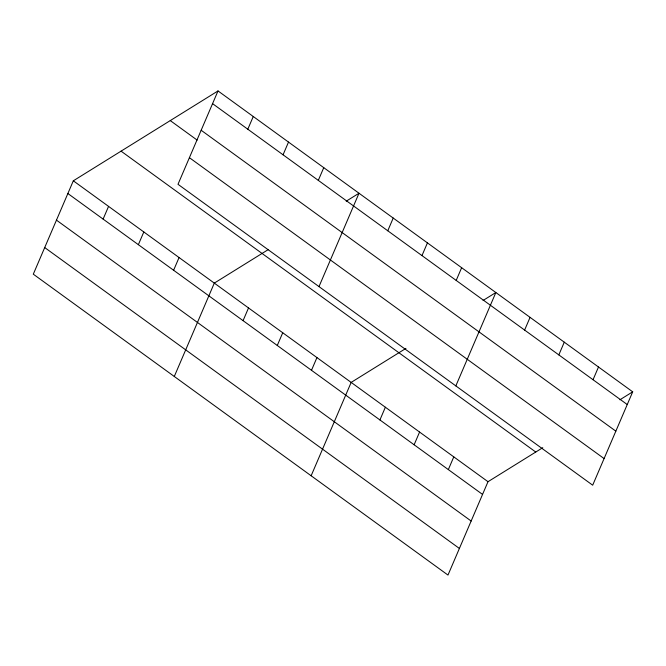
<?xml version="1.0" encoding="UTF-8"?>
<svg xmlns="http://www.w3.org/2000/svg" width="666" height="666" viewBox="0 0 666 666"><rect width="100%" height="100%" fill="white"/><g stroke="black" fill="none" stroke-linecap="round" stroke-linejoin="round"><path stroke-width="1" d="M218.015 90.934L177.997 184.299L592.682 485.189L632.7 391.824L218.015 90.934L73.318 180.811L33.3 274.176L447.985 575.066L488.003 481.701L542.782 447.677M103.113 219.097L108.566 206.385M138.362 244.68L143.814 231.959M173.61 270.254L179.062 257.534M247.81 129.229L253.263 116.508M174.292 376.473L214.31 283.108L268.207 249.633M283.058 154.803L288.511 142.083M243.073 320.654L248.518 307.933M318.306 180.378L323.759 167.657M277.281 345.479L282.734 332.759M318.989 286.605L359.007 193.24L346.22 201.182M311.497 370.296L316.941 357.584M387.77 230.777L393.223 218.057M311.139 475.774L351.157 382.409L405.935 348.385M421.978 255.602L427.43 242.882M379.92 419.946L385.364 407.234M456.193 280.428L461.646 267.707M414.127 444.771L419.58 432.051M455.835 385.897L495.854 292.532L483.066 300.474M448.335 469.597L453.787 456.876M524.617 330.07L530.069 317.357M558.824 354.895L564.277 342.182M593.04 379.72L598.493 366.999M619.913 399.775L632.7 391.824M212.562 103.646L627.247 404.545M201.157 130.261L615.842 431.16M170.263 120.588L197.119 140.076M189.41 157.684L604.087 458.574M121.07 151.149L535.755 452.039M73.318 180.811L488.003 481.701M67.865 193.523L482.55 494.422M56.46 220.138L471.145 521.028M44.705 247.561L459.39 548.451"/></g></svg>
